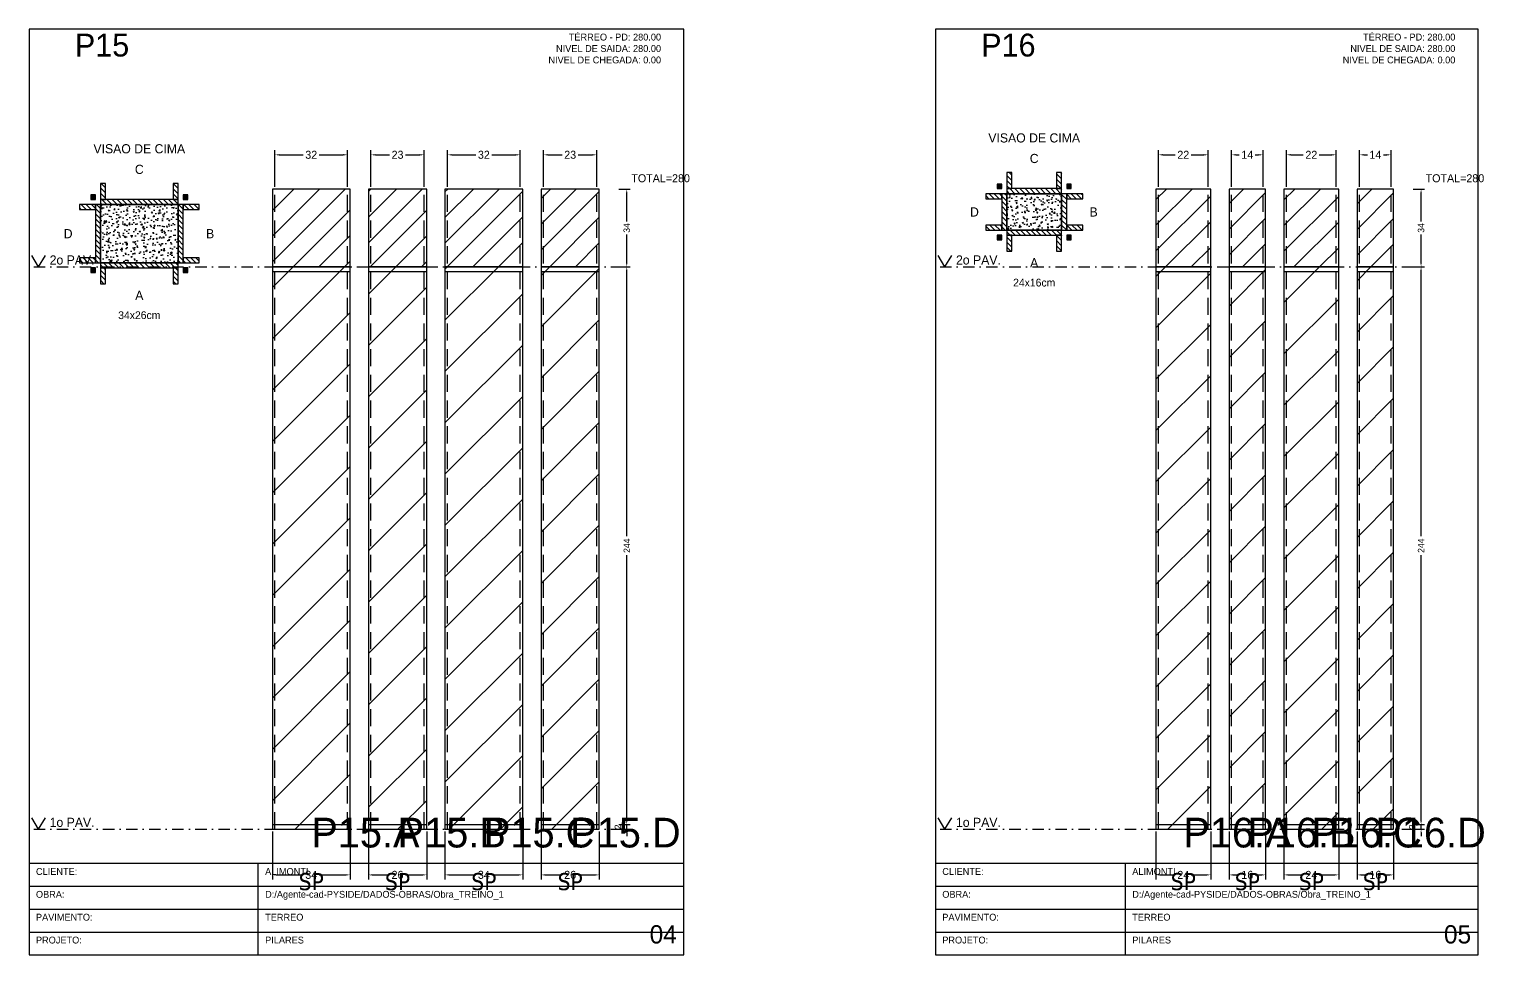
# Model space of a CAD drawing. Header units: metres. Extents: x 0 to 2095, y 0 to 2105.
# Drawn here: x 1263 to 1899, y 0 to 405 of the extents above; entities that cross this region are included whole.
import ezdxf
from ezdxf.enums import TextEntityAlignment as Align

# ---------------------------------------------------------------- set-up
doc = ezdxf.new("R2010")
doc.units = ezdxf.units.M
doc.linetypes.add('DIVIDE2', pattern=[0.25, 0.125, -0.0625, 0, -0.0625])
doc.linetypes.add('HIDDEN', pattern=[0.375, 0.25, -0.125])
for name, color, linetype in [('BORDA_CELULA', 9, 'Continuous'), ('CARIMBO', 255, 'Continuous'), ('CHAPA', 1, 'Continuous'), ('CONCRETO', 251, 'Continuous'), ('COTA', 241, 'Continuous'), ('Hachura', 251, 'Continuous'), ('LABEL_ID', 3, 'Continuous'), ('NOMENCLATURA', 7, 'Continuous'), ('Nível', 160, 'Continuous'), ('Painéis', 200, 'Continuous'), ('SARR_2.2x7', 40, 'Continuous'), ('Texto Seção', 7, 'Continuous'), ('TEXTO_GERAL', 7, 'Continuous')]:
    doc.layers.add(name, color=color, linetype=linetype)
doc.dimstyles.new('FACE_DIM', dxfattribs={"dimtxt": 3.5, "dimasz": 2, "dimexe": 2, "dimexo": 1, "dimgap": 1, "dimtad": 1, "dimdec": 0, "dimrnd": 1, "dimcen": 2.5, "dimclrd": 4, "dimclre": 4, "dimclrt": 4, "dimazin": 3, "dimtfac": 1, "dimtmove": 0, "dimatfit": 3})

# ---------------------------------------------------------------- blocks, each defined once
blk = doc.blocks.new('_CLOSEDFILLED')
at = {"color": 0, "linetype": 'BYBLOCK'}
blk.add_solid([(-1, 0.16), (0, 0), (-1, -0.16)], dxfattribs=at)
blk = doc.blocks.new('*D48')
at = {"color": 4}
for p, q in [((1369.6, 54), (1369.6, 33)), ((1403.6, 54), (1403.6, 33)), ((1371.6, 35), (1383.1, 35)), ((1390.1, 35), (1401.6, 35))]:
    blk.add_line(p, q, dxfattribs=at)
at = {"layer": 'Defpoints'}
for p in [(1369.6, 55), (1403.6, 55), (1369.6, 35)]:
    blk.add_point(p, dxfattribs=at)
at = {"color": 4, "xscale": 2, "yscale": 2, "rotation": 180}
blk.add_blockref('_CLOSEDFILLED', (1369.6, 35), dxfattribs=at)
at = {"color": 4, "xscale": 2, "yscale": 2}
blk.add_blockref('_CLOSEDFILLED', (1403.6, 35), dxfattribs=at)
at = {"color": 4, "insert": (1386.6, 35), "char_height": 3.5, "attachment_point": 5}
blk.add_mtext('34', dxfattribs=at)
blk = doc.blocks.new('*D49')
at = {"color": 4}
for p, q in [((1370.7, 336), (1370.7, 352)), ((1372.7, 350), (1383.1, 350)), ((1390.1, 350), (1400.5, 350)), ((1402.5, 336), (1402.5, 352))]:
    blk.add_line(p, q, dxfattribs=at)
at = {"layer": 'Defpoints'}
for p in [(1370.7, 350), (1370.7, 335), (1402.5, 335)]:
    blk.add_point(p, dxfattribs=at)
at = {"color": 4, "xscale": 2, "yscale": 2, "rotation": 180}
blk.add_blockref('_CLOSEDFILLED', (1370.7, 350), dxfattribs=at)
at = {"color": 4, "xscale": 2, "yscale": 2}
blk.add_blockref('_CLOSEDFILLED', (1402.5, 350), dxfattribs=at)
at = {"color": 4, "insert": (1386.6, 350), "char_height": 3.5, "attachment_point": 5}
blk.add_mtext('32', dxfattribs=at)
blk = doc.blocks.new('*D50')
at = {"color": 4}
for p, q in [((1411.6, 54), (1411.6, 33)), ((1437.1, 54), (1437.1, 33)), ((1413.6, 35), (1420.85, 35)), ((1427.85, 35), (1435.1, 35))]:
    blk.add_line(p, q, dxfattribs=at)
at = {"layer": 'Defpoints'}
for p in [(1411.6, 55), (1437.1, 55), (1411.6, 35)]:
    blk.add_point(p, dxfattribs=at)
at = {"color": 4, "xscale": 2, "yscale": 2, "rotation": 180}
blk.add_blockref('_CLOSEDFILLED', (1411.6, 35), dxfattribs=at)
at = {"color": 4, "xscale": 2, "yscale": 2}
blk.add_blockref('_CLOSEDFILLED', (1437.1, 35), dxfattribs=at)
at = {"color": 4, "insert": (1424.35, 35), "char_height": 3.5, "attachment_point": 5}
blk.add_mtext('26', dxfattribs=at)
blk = doc.blocks.new('*D51')
at = {"color": 4}
for p, q in [((1412.7, 336), (1412.7, 352)), ((1414.7, 350), (1420.85, 350)), ((1427.85, 350), (1434, 350)), ((1436, 336), (1436, 352))]:
    blk.add_line(p, q, dxfattribs=at)
at = {"layer": 'Defpoints'}
for p in [(1412.7, 350), (1412.7, 335), (1436, 335)]:
    blk.add_point(p, dxfattribs=at)
at = {"color": 4, "xscale": 2, "yscale": 2, "rotation": 180}
blk.add_blockref('_CLOSEDFILLED', (1412.7, 350), dxfattribs=at)
at = {"color": 4, "xscale": 2, "yscale": 2}
blk.add_blockref('_CLOSEDFILLED', (1436, 350), dxfattribs=at)
at = {"color": 4, "insert": (1424.35, 350), "char_height": 3.5, "attachment_point": 5}
blk.add_mtext('23', dxfattribs=at)
blk = doc.blocks.new('*D52')
at = {"color": 4}
for p, q in [((1445.1, 54), (1445.1, 33)), ((1479.1, 54), (1479.1, 33)), ((1447.1, 35), (1458.6, 35)), ((1465.6, 35), (1477.1, 35))]:
    blk.add_line(p, q, dxfattribs=at)
at = {"layer": 'Defpoints'}
for p in [(1445.1, 55), (1479.1, 55), (1445.1, 35)]:
    blk.add_point(p, dxfattribs=at)
at = {"color": 4, "xscale": 2, "yscale": 2, "rotation": 180}
blk.add_blockref('_CLOSEDFILLED', (1445.1, 35), dxfattribs=at)
at = {"color": 4, "xscale": 2, "yscale": 2}
blk.add_blockref('_CLOSEDFILLED', (1479.1, 35), dxfattribs=at)
at = {"color": 4, "insert": (1462.1, 35), "char_height": 3.5, "attachment_point": 5}
blk.add_mtext('34', dxfattribs=at)
blk = doc.blocks.new('*D53')
at = {"color": 4}
for p, q in [((1446.2, 336), (1446.2, 352)), ((1448.2, 350), (1458.6, 350)), ((1465.6, 350), (1476, 350)), ((1478, 336), (1478, 352))]:
    blk.add_line(p, q, dxfattribs=at)
at = {"layer": 'Defpoints'}
for p in [(1446.2, 350), (1446.2, 335), (1478, 335)]:
    blk.add_point(p, dxfattribs=at)
at = {"color": 4, "xscale": 2, "yscale": 2, "rotation": 180}
blk.add_blockref('_CLOSEDFILLED', (1446.2, 350), dxfattribs=at)
at = {"color": 4, "xscale": 2, "yscale": 2}
blk.add_blockref('_CLOSEDFILLED', (1478, 350), dxfattribs=at)
at = {"color": 4, "insert": (1462.1, 350), "char_height": 3.5, "attachment_point": 5}
blk.add_mtext('32', dxfattribs=at)
blk = doc.blocks.new('*D54')
at = {"color": 4}
for p, q in [((1487.1, 54), (1487.1, 33)), ((1512.6, 54), (1512.6, 33)), ((1489.1, 35), (1496.35, 35)), ((1503.35, 35), (1510.6, 35))]:
    blk.add_line(p, q, dxfattribs=at)
at = {"layer": 'Defpoints'}
for p in [(1487.1, 55), (1512.6, 55), (1487.1, 35)]:
    blk.add_point(p, dxfattribs=at)
at = {"color": 4, "xscale": 2, "yscale": 2, "rotation": 180}
blk.add_blockref('_CLOSEDFILLED', (1487.1, 35), dxfattribs=at)
at = {"color": 4, "xscale": 2, "yscale": 2}
blk.add_blockref('_CLOSEDFILLED', (1512.6, 35), dxfattribs=at)
at = {"color": 4, "insert": (1499.85, 35), "char_height": 3.5, "attachment_point": 5}
blk.add_mtext('26', dxfattribs=at)
blk = doc.blocks.new('*D55')
at = {"color": 4}
for p, q in [((1488.2, 336), (1488.2, 352)), ((1490.2, 350), (1496.35, 350)), ((1503.35, 350), (1509.5, 350)), ((1511.5, 336), (1511.5, 352))]:
    blk.add_line(p, q, dxfattribs=at)
at = {"layer": 'Defpoints'}
for p in [(1488.2, 350), (1488.2, 335), (1511.5, 335)]:
    blk.add_point(p, dxfattribs=at)
at = {"color": 4, "xscale": 2, "yscale": 2, "rotation": 180}
blk.add_blockref('_CLOSEDFILLED', (1488.2, 350), dxfattribs=at)
at = {"color": 4, "xscale": 2, "yscale": 2}
blk.add_blockref('_CLOSEDFILLED', (1511.5, 350), dxfattribs=at)
at = {"color": 4, "insert": (1499.85, 350), "char_height": 3.5, "attachment_point": 5}
blk.add_mtext('23', dxfattribs=at)
blk = doc.blocks.new('*D57')
at = {"color": 4}
for p, q in [((1521.1, 301), (1526.1, 301)), ((1524.6, 183.2), (1524.6, 299.5)), ((1524.6, 58.5), (1524.6, 174.8)), ((1521.1, 57), (1526.1, 57))]:
    blk.add_line(p, q, dxfattribs=at)
at = {"layer": 'Defpoints'}
for p in [(1520.6, 301), (1520.6, 57), (1524.6, 57)]:
    blk.add_point(p, dxfattribs=at)
at = {"color": 4, "xscale": 1.5, "yscale": 1.5}
for p, rotation in [((1524.6, 301), 90), ((1524.6, 57), 270)]:
    blk.add_blockref('_CLOSEDFILLED', p, dxfattribs=dict(at, rotation=rotation))
at = {"color": 4, "insert": (1524.6, 179), "char_height": 2.8, "attachment_point": 5, "rotation": 90}
blk.add_mtext('244', dxfattribs=at)
blk = doc.blocks.new('*D58')
at = {"color": 4}
for p, q in [((1521.1, 335), (1526.1, 335)), ((1524.6, 320.8), (1524.6, 333.5)), ((1524.6, 302.5), (1524.6, 315.2)), ((1521.1, 301), (1526.1, 301))]:
    blk.add_line(p, q, dxfattribs=at)
at = {"layer": 'Defpoints'}
for p in [(1520.6, 335), (1520.6, 301), (1524.6, 301)]:
    blk.add_point(p, dxfattribs=at)
at = {"color": 4, "xscale": 1.5, "yscale": 1.5}
for p, rotation in [((1524.6, 335), 90), ((1524.6, 301), 270)]:
    blk.add_blockref('_CLOSEDFILLED', p, dxfattribs=dict(at, rotation=rotation))
at = {"color": 4, "insert": (1524.6, 318), "char_height": 2.8, "attachment_point": 5, "rotation": 90}
blk.add_mtext('34', dxfattribs=at)
blk = doc.blocks.new('*D59')
at = {"color": 4}
for p, q in [((1756, 54), (1756, 33)), ((1780, 54), (1780, 33)), ((1758, 35), (1764.5, 35)), ((1771.5, 35), (1778, 35))]:
    blk.add_line(p, q, dxfattribs=at)
at = {"layer": 'Defpoints'}
for p in [(1756, 55), (1780, 55), (1756, 35)]:
    blk.add_point(p, dxfattribs=at)
at = {"color": 4, "xscale": 2, "yscale": 2, "rotation": 180}
blk.add_blockref('_CLOSEDFILLED', (1756, 35), dxfattribs=at)
at = {"color": 4, "xscale": 2, "yscale": 2}
blk.add_blockref('_CLOSEDFILLED', (1780, 35), dxfattribs=at)
at = {"color": 4, "insert": (1768, 35), "char_height": 3.5, "attachment_point": 5}
blk.add_mtext('24', dxfattribs=at)
blk = doc.blocks.new('*D60')
at = {"color": 4}
for p, q in [((1757.1, 336), (1757.1, 352)), ((1759.1, 350), (1764.5, 350)), ((1771.5, 350), (1776.9, 350)), ((1778.9, 336), (1778.9, 352))]:
    blk.add_line(p, q, dxfattribs=at)
at = {"layer": 'Defpoints'}
for p in [(1757.1, 350), (1757.1, 335), (1778.9, 335)]:
    blk.add_point(p, dxfattribs=at)
at = {"color": 4, "xscale": 2, "yscale": 2, "rotation": 180}
blk.add_blockref('_CLOSEDFILLED', (1757.1, 350), dxfattribs=at)
at = {"color": 4, "xscale": 2, "yscale": 2}
blk.add_blockref('_CLOSEDFILLED', (1778.9, 350), dxfattribs=at)
at = {"color": 4, "insert": (1768, 350), "char_height": 3.5, "attachment_point": 5}
blk.add_mtext('22', dxfattribs=at)
blk = doc.blocks.new('*D61')
at = {"color": 4}
for p, q in [((1788, 54), (1788, 33)), ((1804, 54), (1804, 33)), ((1790, 35), (1792.5, 35)), ((1799.5, 35), (1802, 35))]:
    blk.add_line(p, q, dxfattribs=at)
at = {"layer": 'Defpoints'}
for p in [(1788, 55), (1804, 55), (1788, 35)]:
    blk.add_point(p, dxfattribs=at)
at = {"color": 4, "xscale": 2, "yscale": 2, "rotation": 180}
blk.add_blockref('_CLOSEDFILLED', (1788, 35), dxfattribs=at)
at = {"color": 4, "xscale": 2, "yscale": 2}
blk.add_blockref('_CLOSEDFILLED', (1804, 35), dxfattribs=at)
at = {"color": 4, "insert": (1796, 35), "char_height": 3.5, "attachment_point": 5}
blk.add_mtext('16', dxfattribs=at)
blk = doc.blocks.new('*D62')
at = {"color": 4}
for p, q in [((1789.1, 336), (1789.1, 352)), ((1791.1, 350), (1792.5, 350)), ((1799.5, 350), (1800.9, 350)), ((1802.9, 336), (1802.9, 352))]:
    blk.add_line(p, q, dxfattribs=at)
at = {"layer": 'Defpoints'}
for p in [(1789.1, 350), (1789.1, 335), (1802.9, 335)]:
    blk.add_point(p, dxfattribs=at)
at = {"color": 4, "xscale": 2, "yscale": 2, "rotation": 180}
blk.add_blockref('_CLOSEDFILLED', (1789.1, 350), dxfattribs=at)
at = {"color": 4, "xscale": 2, "yscale": 2}
blk.add_blockref('_CLOSEDFILLED', (1802.9, 350), dxfattribs=at)
at = {"color": 4, "insert": (1796, 350), "char_height": 3.5, "attachment_point": 5}
blk.add_mtext('14', dxfattribs=at)
blk = doc.blocks.new('*D63')
at = {"color": 4}
for p, q in [((1812, 54), (1812, 33)), ((1836, 54), (1836, 33)), ((1814, 35), (1820.5, 35)), ((1827.5, 35), (1834, 35))]:
    blk.add_line(p, q, dxfattribs=at)
at = {"layer": 'Defpoints'}
for p in [(1812, 55), (1836, 55), (1812, 35)]:
    blk.add_point(p, dxfattribs=at)
at = {"color": 4, "xscale": 2, "yscale": 2, "rotation": 180}
blk.add_blockref('_CLOSEDFILLED', (1812, 35), dxfattribs=at)
at = {"color": 4, "xscale": 2, "yscale": 2}
blk.add_blockref('_CLOSEDFILLED', (1836, 35), dxfattribs=at)
at = {"color": 4, "insert": (1824, 35), "char_height": 3.5, "attachment_point": 5}
blk.add_mtext('24', dxfattribs=at)
blk = doc.blocks.new('*D64')
at = {"color": 4}
for p, q in [((1813.1, 336), (1813.1, 352)), ((1815.1, 350), (1820.5, 350)), ((1827.5, 350), (1832.9, 350)), ((1834.9, 336), (1834.9, 352))]:
    blk.add_line(p, q, dxfattribs=at)
at = {"layer": 'Defpoints'}
for p in [(1813.1, 350), (1813.1, 335), (1834.9, 335)]:
    blk.add_point(p, dxfattribs=at)
at = {"color": 4, "xscale": 2, "yscale": 2, "rotation": 180}
blk.add_blockref('_CLOSEDFILLED', (1813.1, 350), dxfattribs=at)
at = {"color": 4, "xscale": 2, "yscale": 2}
blk.add_blockref('_CLOSEDFILLED', (1834.9, 350), dxfattribs=at)
at = {"color": 4, "insert": (1824, 350), "char_height": 3.5, "attachment_point": 5}
blk.add_mtext('22', dxfattribs=at)
blk = doc.blocks.new('*D65')
at = {"color": 4}
for p, q in [((1844, 54), (1844, 33)), ((1860, 54), (1860, 33)), ((1846, 35), (1848.5, 35)), ((1855.5, 35), (1858, 35))]:
    blk.add_line(p, q, dxfattribs=at)
at = {"layer": 'Defpoints'}
for p in [(1844, 55), (1860, 55), (1844, 35)]:
    blk.add_point(p, dxfattribs=at)
at = {"color": 4, "xscale": 2, "yscale": 2, "rotation": 180}
blk.add_blockref('_CLOSEDFILLED', (1844, 35), dxfattribs=at)
at = {"color": 4, "xscale": 2, "yscale": 2}
blk.add_blockref('_CLOSEDFILLED', (1860, 35), dxfattribs=at)
at = {"color": 4, "insert": (1852, 35), "char_height": 3.5, "attachment_point": 5}
blk.add_mtext('16', dxfattribs=at)
blk = doc.blocks.new('*D66')
at = {"color": 4}
for p, q in [((1845.1, 336), (1845.1, 352)), ((1847.1, 350), (1848.5, 350)), ((1855.5, 350), (1856.9, 350)), ((1858.9, 336), (1858.9, 352))]:
    blk.add_line(p, q, dxfattribs=at)
at = {"layer": 'Defpoints'}
for p in [(1845.1, 350), (1845.1, 335), (1858.9, 335)]:
    blk.add_point(p, dxfattribs=at)
at = {"color": 4, "xscale": 2, "yscale": 2, "rotation": 180}
blk.add_blockref('_CLOSEDFILLED', (1845.1, 350), dxfattribs=at)
at = {"color": 4, "xscale": 2, "yscale": 2}
blk.add_blockref('_CLOSEDFILLED', (1858.9, 350), dxfattribs=at)
at = {"color": 4, "insert": (1852, 350), "char_height": 3.5, "attachment_point": 5}
blk.add_mtext('14', dxfattribs=at)
blk = doc.blocks.new('*D68')
at = {"color": 4}
for p, q in [((1868.5, 301), (1873.5, 301)), ((1872, 183.2), (1872, 299.5)), ((1872, 58.5), (1872, 174.8)), ((1868.5, 57), (1873.5, 57))]:
    blk.add_line(p, q, dxfattribs=at)
at = {"layer": 'Defpoints'}
for p in [(1868, 301), (1868, 57), (1872, 57)]:
    blk.add_point(p, dxfattribs=at)
at = {"color": 4, "xscale": 1.5, "yscale": 1.5}
for p, rotation in [((1872, 301), 90), ((1872, 57), 270)]:
    blk.add_blockref('_CLOSEDFILLED', p, dxfattribs=dict(at, rotation=rotation))
at = {"color": 4, "insert": (1872, 179), "char_height": 2.8, "attachment_point": 5, "rotation": 90}
blk.add_mtext('244', dxfattribs=at)
blk = doc.blocks.new('*D69')
at = {"color": 4}
for p, q in [((1868.5, 335), (1873.5, 335)), ((1872, 320.8), (1872, 333.5)), ((1872, 302.5), (1872, 315.2)), ((1868.5, 301), (1873.5, 301))]:
    blk.add_line(p, q, dxfattribs=at)
at = {"layer": 'Defpoints'}
for p in [(1868, 335), (1868, 301), (1872, 301)]:
    blk.add_point(p, dxfattribs=at)
at = {"color": 4, "xscale": 1.5, "yscale": 1.5}
for p, rotation in [((1872, 335), 90), ((1872, 301), 270)]:
    blk.add_blockref('_CLOSEDFILLED', p, dxfattribs=dict(at, rotation=rotation))
at = {"color": 4, "insert": (1872, 318), "char_height": 2.8, "attachment_point": 5, "rotation": 90}
blk.add_mtext('34', dxfattribs=at)

msp = doc.modelspace()

# ---------------------------------------------------------------- hatches: boundary and pattern name
at = {"layer": 'CHAPA'}
for points in [[(1290.2, 330.45), (1292.2, 330.45), (1292.2, 332.45), (1290.2, 332.45)], [(1330.6, 330.45), (1332.6, 330.45), (1332.6, 332.45), (1330.6, 332.45)], [(1686.6, 335.2), (1688.6, 335.2), (1688.6, 337.2), (1686.6, 337.2)], [(1717, 335.2), (1719, 335.2), (1719, 337.2), (1717, 337.2)], [(1686.6, 312.8), (1688.6, 312.8), (1688.6, 314.8), (1686.6, 314.8)], [(1717, 312.8), (1719, 312.8), (1719, 314.8), (1717, 314.8)], [(1290.2, 298.55), (1292.2, 298.55), (1292.2, 300.55), (1290.2, 300.55)], [(1330.6, 298.55), (1332.6, 298.55), (1332.6, 300.55), (1330.6, 300.55)]]:
    msp.add_hatch(color=1, dxfattribs=at).paths.add_polyline_path(points)
at = {"layer": 'COTA'}
h = msp.add_hatch(dxfattribs=at)
h.set_pattern_fill('AR-CONC', color=256, scale=0.03)
h.paths.add_polyline_path([(1690.8, 317), (1714.8, 317), (1714.8, 333), (1690.8, 333)])
h = msp.add_hatch(dxfattribs=at)
h.set_pattern_fill('AR-CONC', color=256, scale=0.03)
h.paths.add_polyline_path([(1294.4, 302.75), (1328.4, 302.75), (1328.4, 328.25), (1294.4, 328.25)])
at = {"layer": 'Hachura'}
h = msp.add_hatch(dxfattribs=at)
h.set_pattern_fill('ANSI31', color=256, scale=2.5)
h.paths.add_polyline_path([(1369.6, 301), (1403.6, 301), (1403.6, 335), (1369.6, 335)])
h = msp.add_hatch(dxfattribs=at)
h.set_pattern_fill('ANSI31', color=256, scale=2.5)
h.paths.add_polyline_path([(1411.6, 301), (1437.1, 301), (1437.1, 335), (1411.6, 335)])
h = msp.add_hatch(dxfattribs=at)
h.set_pattern_fill('ANSI31', color=256, scale=2.5)
h.paths.add_polyline_path([(1445.1, 301), (1479.1, 301), (1479.1, 335), (1445.1, 335)])
h = msp.add_hatch(dxfattribs=at)
h.set_pattern_fill('ANSI31', color=256, scale=2.5)
h.paths.add_polyline_path([(1487.1, 301), (1512.6, 301), (1512.6, 335), (1487.1, 335)])
h = msp.add_hatch(dxfattribs=at)
h.set_pattern_fill('ANSI31', color=256, scale=0.5, angle=270)
h.paths.add_polyline_path([(1688.6, 317), (1690.8, 317), (1690.8, 333), (1688.6, 333)])
h = msp.add_hatch(dxfattribs=at)
h.set_pattern_fill('ANSI31', color=256, scale=0.5, angle=270)
h.paths.add_polyline_path([(1690.8, 333), (1714.8, 333), (1714.8, 335.2), (1690.8, 335.2)])
h = msp.add_hatch(dxfattribs=at)
h.set_pattern_fill('ANSI31', color=256, scale=0.5, angle=270)
h.paths.add_polyline_path([(1714.8, 317), (1717, 317), (1717, 333), (1714.8, 333)])
h = msp.add_hatch(dxfattribs=at)
h.set_pattern_fill('ANSI31', color=256, scale=2.5)
h.paths.add_polyline_path([(1756, 301), (1780, 301), (1780, 335), (1756, 335)])
h = msp.add_hatch(dxfattribs=at)
h.set_pattern_fill('ANSI31', color=256, scale=2.5)
h.paths.add_polyline_path([(1788, 301), (1804, 301), (1804, 335), (1788, 335)])
h = msp.add_hatch(dxfattribs=at)
h.set_pattern_fill('ANSI31', color=256, scale=2.5)
h.paths.add_polyline_path([(1812, 301), (1836, 301), (1836, 335), (1812, 335)])
h = msp.add_hatch(dxfattribs=at)
h.set_pattern_fill('ANSI31', color=256, scale=2.5)
h.paths.add_polyline_path([(1844, 301), (1860, 301), (1860, 335), (1844, 335)])
h = msp.add_hatch(dxfattribs=at)
h.set_pattern_fill('ANSI31', color=256, scale=0.5, angle=270)
h.paths.add_polyline_path([(1292.2, 302.75), (1294.4, 302.75), (1294.4, 328.25), (1292.2, 328.25)])
h = msp.add_hatch(dxfattribs=at)
h.set_pattern_fill('ANSI31', color=256, scale=0.5, angle=270)
h.paths.add_polyline_path([(1294.4, 328.25), (1328.4, 328.25), (1328.4, 330.45), (1294.4, 330.45)])
h = msp.add_hatch(dxfattribs=at)
h.set_pattern_fill('ANSI31', color=256, scale=0.5, angle=270)
h.paths.add_polyline_path([(1328.4, 302.75), (1330.6, 302.75), (1330.6, 328.25), (1328.4, 328.25)])
h = msp.add_hatch(dxfattribs=at)
h.set_pattern_fill('ANSI31', color=256, scale=0.5, angle=270)
h.paths.add_polyline_path([(1690.8, 314.8), (1714.8, 314.8), (1714.8, 317), (1690.8, 317)])
h = msp.add_hatch(dxfattribs=at)
h.set_pattern_fill('ANSI31', color=256, scale=0.5, angle=270)
h.paths.add_polyline_path([(1294.4, 300.55), (1328.4, 300.55), (1328.4, 302.75), (1294.4, 302.75)])
h = msp.add_hatch(dxfattribs=at)
h.set_pattern_fill('ANSI31', color=256, scale=5)
h.paths.add_polyline_path([(1369.6, 55), (1403.6, 55), (1403.6, 301), (1369.6, 301)])
h = msp.add_hatch(dxfattribs=at)
h.set_pattern_fill('ANSI31', color=256, scale=5)
h.paths.add_polyline_path([(1411.6, 55), (1437.1, 55), (1437.1, 301), (1411.6, 301)])
h = msp.add_hatch(dxfattribs=at)
h.set_pattern_fill('ANSI31', color=256, scale=5)
h.paths.add_polyline_path([(1445.1, 55), (1479.1, 55), (1479.1, 301), (1445.1, 301)])
h = msp.add_hatch(dxfattribs=at)
h.set_pattern_fill('ANSI31', color=256, scale=5)
h.paths.add_polyline_path([(1487.1, 55), (1512.6, 55), (1512.6, 301), (1487.1, 301)])
h = msp.add_hatch(dxfattribs=at)
h.set_pattern_fill('ANSI31', color=256, scale=5)
h.paths.add_polyline_path([(1756, 55), (1780, 55), (1780, 301), (1756, 301)])
h = msp.add_hatch(dxfattribs=at)
h.set_pattern_fill('ANSI31', color=256, scale=5)
h.paths.add_polyline_path([(1788, 55), (1804, 55), (1804, 301), (1788, 301)])
h = msp.add_hatch(dxfattribs=at)
h.set_pattern_fill('ANSI31', color=256, scale=5)
h.paths.add_polyline_path([(1812, 55), (1836, 55), (1836, 301), (1812, 301)])
h = msp.add_hatch(dxfattribs=at)
h.set_pattern_fill('ANSI31', color=256, scale=5)
h.paths.add_polyline_path([(1844, 55), (1860, 55), (1860, 301), (1844, 301)])
at = {"layer": 'SARR_2.2x7'}
h = msp.add_hatch(dxfattribs=at)
h.set_pattern_fill('ANSI31', color=256, scale=0.5, angle=270)
h.paths.add_polyline_path([(1294.4, 330.45), (1296.6, 330.45), (1296.6, 337.45), (1294.4, 337.45)])
h = msp.add_hatch(dxfattribs=at)
h.set_pattern_fill('ANSI31', color=256, scale=0.5, angle=270)
h.paths.add_polyline_path([(1326.2, 330.45), (1328.4, 330.45), (1328.4, 337.45), (1326.2, 337.45)])
h = msp.add_hatch(dxfattribs=at)
h.set_pattern_fill('ANSI31', color=256, scale=0.5, angle=270)
h.paths.add_polyline_path([(1690.8, 335.2), (1693, 335.2), (1693, 342.2), (1690.8, 342.2)])
h = msp.add_hatch(dxfattribs=at)
h.set_pattern_fill('ANSI31', color=256, scale=0.5, angle=270)
h.paths.add_polyline_path([(1712.6, 335.2), (1714.8, 335.2), (1714.8, 342.2), (1712.6, 342.2)])
h = msp.add_hatch(dxfattribs=at)
h.set_pattern_fill('ANSI31', color=256, scale=0.5, angle=270)
h.paths.add_polyline_path([(1681.6, 330.8), (1688.6, 330.8), (1688.6, 333), (1681.6, 333)])
h = msp.add_hatch(dxfattribs=at)
h.set_pattern_fill('ANSI31', color=256, scale=0.5, angle=270)
h.paths.add_polyline_path([(1717, 330.8), (1724, 330.8), (1724, 333), (1717, 333)])
h = msp.add_hatch(dxfattribs=at)
h.set_pattern_fill('ANSI31', color=256, scale=0.5, angle=270)
h.paths.add_polyline_path([(1285.2, 326.05), (1292.2, 326.05), (1292.2, 328.25), (1285.2, 328.25)])
h = msp.add_hatch(dxfattribs=at)
h.set_pattern_fill('ANSI31', color=256, scale=0.5, angle=270)
h.paths.add_polyline_path([(1330.6, 326.05), (1337.6, 326.05), (1337.6, 328.25), (1330.6, 328.25)])
h = msp.add_hatch(dxfattribs=at)
h.set_pattern_fill('ANSI31', color=256, scale=0.5, angle=270)
h.paths.add_polyline_path([(1681.6, 317), (1688.6, 317), (1688.6, 319.2), (1681.6, 319.2)])
h = msp.add_hatch(dxfattribs=at)
h.set_pattern_fill('ANSI31', color=256, scale=0.5, angle=270)
h.paths.add_polyline_path([(1717, 317), (1724, 317), (1724, 319.2), (1717, 319.2)])
h = msp.add_hatch(dxfattribs=at)
h.set_pattern_fill('ANSI31', color=256, scale=0.5, angle=270)
h.paths.add_polyline_path([(1690.8, 307.8), (1693, 307.8), (1693, 314.8), (1690.8, 314.8)])
h = msp.add_hatch(dxfattribs=at)
h.set_pattern_fill('ANSI31', color=256, scale=0.5, angle=270)
h.paths.add_polyline_path([(1712.6, 307.8), (1714.8, 307.8), (1714.8, 314.8), (1712.6, 314.8)])
h = msp.add_hatch(dxfattribs=at)
h.set_pattern_fill('ANSI31', color=256, scale=0.5, angle=270)
h.paths.add_polyline_path([(1285.2, 302.75), (1292.2, 302.75), (1292.2, 304.95), (1285.2, 304.95)])
h = msp.add_hatch(dxfattribs=at)
h.set_pattern_fill('ANSI31', color=256, scale=0.5, angle=270)
h.paths.add_polyline_path([(1294.4, 293.55), (1296.6, 293.55), (1296.6, 300.55), (1294.4, 300.55)])
h = msp.add_hatch(dxfattribs=at)
h.set_pattern_fill('ANSI31', color=256, scale=0.5, angle=270)
h.paths.add_polyline_path([(1326.2, 293.55), (1328.4, 293.55), (1328.4, 300.55), (1326.2, 300.55)])
h = msp.add_hatch(dxfattribs=at)
h.set_pattern_fill('ANSI31', color=256, scale=0.5, angle=270)
h.paths.add_polyline_path([(1330.6, 302.75), (1337.6, 302.75), (1337.6, 304.95), (1330.6, 304.95)])

# ---------------------------------------------------------------- linework, layer by layer
at = {"layer": 'BORDA_CELULA', "color": 9}
for points in [[(1263.2, 0), (1549.6, 0), (1549.6, 405), (1263.2, 405)], [(1659.6, 0), (1897, 0), (1897, 405), (1659.6, 405)]]:
    msp.add_lwpolyline(points, close=True, dxfattribs=at)
at = {"layer": 'CARIMBO', "color": 40}
for p, q in [((1363.44, 0), (1363.44, 40)), ((1742.69, 0), (1742.69, 40)), ((1263.2, 30), (1549.6, 30)), ((1659.6, 30), (1897, 30)), ((1263.2, 20), (1549.6, 20)), ((1659.6, 20), (1897, 20)), ((1263.2, 10), (1549.6, 10)), ((1659.6, 10), (1897, 10))]:
    msp.add_line(p, q, dxfattribs=at)
for points in [[(1263.2, 0), (1549.6, 0), (1549.6, 40), (1263.2, 40)], [(1659.6, 0), (1897, 0), (1897, 40), (1659.6, 40)]]:
    msp.add_lwpolyline(points, close=True, dxfattribs=at)
at = {"layer": 'CHAPA', "color": 1}
for points in [[(1290.2, 330.45), (1292.2, 330.45), (1292.2, 332.45), (1290.2, 332.45)], [(1330.6, 330.45), (1332.6, 330.45), (1332.6, 332.45), (1330.6, 332.45)], [(1686.6, 335.2), (1688.6, 335.2), (1688.6, 337.2), (1686.6, 337.2)], [(1717, 335.2), (1719, 335.2), (1719, 337.2), (1717, 337.2)], [(1686.6, 312.8), (1688.6, 312.8), (1688.6, 314.8), (1686.6, 314.8)], [(1717, 312.8), (1719, 312.8), (1719, 314.8), (1717, 314.8)], [(1290.2, 298.55), (1292.2, 298.55), (1292.2, 300.55), (1290.2, 300.55)], [(1330.6, 298.55), (1332.6, 298.55), (1332.6, 300.55), (1330.6, 300.55)]]:
    msp.add_lwpolyline(points, close=True, dxfattribs=at)
at = {"layer": 'CONCRETO', "color": 2}
for points in [[(1690.8, 317), (1714.8, 317), (1714.8, 333), (1690.8, 333)], [(1294.4, 302.75), (1328.4, 302.75), (1328.4, 328.25), (1294.4, 328.25)]]:
    msp.add_lwpolyline(points, close=True, dxfattribs=at)
at = {"layer": 'Nível'}
for p, q in [((1264.2, 306), (1267.2, 301)), ((1270.2, 306), (1267.2, 301)), ((1660.6, 306), (1663.6, 301)), ((1666.6, 306), (1663.6, 301)), ((1264.2, 60), (1267.2, 55)), ((1270.2, 60), (1267.2, 55)), ((1660.6, 60), (1663.6, 55)), ((1666.6, 60), (1663.6, 55))]:
    msp.add_line(p, q, dxfattribs=at)
at = {"layer": 'Nível', "linetype": 'DIVIDE2', "ltscale": 40}
for p, q in [((1265.2, 301), (1525.6, 301)), ((1661.6, 301), (1873, 301)), ((1265.2, 55), (1525.6, 55)), ((1661.6, 55), (1873, 55))]:
    msp.add_line(p, q, dxfattribs=at)
at = {"layer": 'Painéis'}
for p, q in [((1369.6, 299), (1403.6, 299)), ((1411.6, 299), (1437.1, 299)), ((1445.1, 299), (1479.1, 299)), ((1487.1, 299), (1512.6, 299)), ((1756, 299), (1780, 299)), ((1788, 299), (1804, 299)), ((1812, 299), (1836, 299)), ((1844, 299), (1860, 299)), ((1369.6, 57), (1403.6, 57)), ((1411.6, 57), (1437.1, 57)), ((1445.1, 57), (1479.1, 57)), ((1487.1, 57), (1512.6, 57)), ((1756, 57), (1780, 57)), ((1788, 57), (1804, 57)), ((1812, 57), (1836, 57)), ((1844, 57), (1860, 57))]:
    msp.add_line(p, q, dxfattribs=at)
for points in [[(1369.6, 301), (1403.6, 301), (1403.6, 335), (1369.6, 335)], [(1411.6, 301), (1437.1, 301), (1437.1, 335), (1411.6, 335)], [(1445.1, 301), (1479.1, 301), (1479.1, 335), (1445.1, 335)], [(1487.1, 301), (1512.6, 301), (1512.6, 335), (1487.1, 335)], [(1688.6, 317), (1690.8, 317), (1690.8, 333), (1688.6, 333)], [(1690.8, 333), (1714.8, 333), (1714.8, 335.2), (1690.8, 335.2)], [(1714.8, 317), (1717, 317), (1717, 333), (1714.8, 333)], [(1756, 301), (1780, 301), (1780, 335), (1756, 335)], [(1788, 301), (1804, 301), (1804, 335), (1788, 335)], [(1812, 301), (1836, 301), (1836, 335), (1812, 335)], [(1844, 301), (1860, 301), (1860, 335), (1844, 335)], [(1292.2, 302.75), (1294.4, 302.75), (1294.4, 328.25), (1292.2, 328.25)], [(1294.4, 328.25), (1328.4, 328.25), (1328.4, 330.45), (1294.4, 330.45)], [(1328.4, 302.75), (1330.6, 302.75), (1330.6, 328.25), (1328.4, 328.25)], [(1690.8, 314.8), (1714.8, 314.8), (1714.8, 317), (1690.8, 317)], [(1294.4, 300.55), (1328.4, 300.55), (1328.4, 302.75), (1294.4, 302.75)], [(1369.6, 55), (1403.6, 55), (1403.6, 301), (1369.6, 301)], [(1411.6, 55), (1437.1, 55), (1437.1, 301), (1411.6, 301)], [(1445.1, 55), (1479.1, 55), (1479.1, 301), (1445.1, 301)], [(1487.1, 55), (1512.6, 55), (1512.6, 301), (1487.1, 301)], [(1756, 55), (1780, 55), (1780, 301), (1756, 301)], [(1788, 55), (1804, 55), (1804, 301), (1788, 301)], [(1812, 55), (1836, 55), (1836, 301), (1812, 301)], [(1844, 55), (1860, 55), (1860, 301), (1844, 301)]]:
    msp.add_lwpolyline(points, close=True, dxfattribs=at)
at = {"layer": 'SARR_2.2x7', "linetype": 'HIDDEN', "ltscale": 30}
for p, q in [((1370.7, 55), (1370.7, 335)), ((1402.5, 55), (1402.5, 335)), ((1412.7, 55), (1412.7, 335)), ((1436, 55), (1436, 335)), ((1446.2, 55), (1446.2, 335)), ((1478, 55), (1478, 335)), ((1488.2, 55), (1488.2, 335)), ((1511.5, 55), (1511.5, 335)), ((1757.1, 55), (1757.1, 335)), ((1778.9, 55), (1778.9, 335)), ((1789.1, 55), (1789.1, 335)), ((1802.9, 55), (1802.9, 335)), ((1813.1, 55), (1813.1, 335)), ((1834.9, 55), (1834.9, 335)), ((1845.1, 55), (1845.1, 335)), ((1858.9, 55), (1858.9, 335))]:
    msp.add_line(p, q, dxfattribs=at)
at = {"layer": 'SARR_2.2x7'}
for points in [[(1294.4, 330.45), (1296.6, 330.45), (1296.6, 337.45), (1294.4, 337.45)], [(1326.2, 330.45), (1328.4, 330.45), (1328.4, 337.45), (1326.2, 337.45)], [(1690.8, 335.2), (1693, 335.2), (1693, 342.2), (1690.8, 342.2)], [(1712.6, 335.2), (1714.8, 335.2), (1714.8, 342.2), (1712.6, 342.2)], [(1681.6, 330.8), (1688.6, 330.8), (1688.6, 333), (1681.6, 333)], [(1717, 330.8), (1724, 330.8), (1724, 333), (1717, 333)], [(1285.2, 326.05), (1292.2, 326.05), (1292.2, 328.25), (1285.2, 328.25)], [(1330.6, 326.05), (1337.6, 326.05), (1337.6, 328.25), (1330.6, 328.25)], [(1681.6, 317), (1688.6, 317), (1688.6, 319.2), (1681.6, 319.2)], [(1717, 317), (1724, 317), (1724, 319.2), (1717, 319.2)], [(1690.8, 307.8), (1693, 307.8), (1693, 314.8), (1690.8, 314.8)], [(1712.6, 307.8), (1714.8, 307.8), (1714.8, 314.8), (1712.6, 314.8)], [(1285.2, 302.75), (1292.2, 302.75), (1292.2, 304.95), (1285.2, 304.95)], [(1294.4, 293.55), (1296.6, 293.55), (1296.6, 300.55), (1294.4, 300.55)], [(1326.2, 293.55), (1328.4, 293.55), (1328.4, 300.55), (1326.2, 300.55)], [(1330.6, 302.75), (1337.6, 302.75), (1337.6, 304.95), (1330.6, 304.95)]]:
    msp.add_lwpolyline(points, close=True, dxfattribs=at)

# ---------------------------------------------------------------- texts
at = {"layer": 'CARIMBO', "color": 9}
for s, p in [('CLIENTE:', (1266.2, 35)), ('CLIENTE:', (1662.6, 35)), ('OBRA:', (1266.2, 25)), ('OBRA:', (1662.6, 25)), ('PAVIMENTO:', (1266.2, 15)), ('PAVIMENTO:', (1662.6, 15)), ('PROJETO:', (1266.2, 5)), ('PROJETO:', (1662.6, 5))]:
    msp.add_text(s, height=3, dxfattribs=at).set_placement(p)
at = {"layer": 'COTA', "color": 241}
for p in [(1526.6, 338), (1874, 338)]:
    msp.add_text('TOTAL=280', height=3.5, dxfattribs=at).set_placement(p)
at = {"layer": 'Cota Secao (2x)', "color": 4}
for s, p in [('24x16cm', (1702.8, 295.8)), ('34x26cm', (1311.4, 281.55))]:
    msp.add_text(s, height=3.4, dxfattribs=at).set_placement(p, align=Align.TOP_CENTER)
at = {"layer": 'LABEL_ID', "color": 3}
for s, p in [('04', (1534.6, 5)), ('05', (1882, 5))]:
    msp.add_text(s, height=8, dxfattribs=at).set_placement(p)
at = {"layer": 'NOMENCLATURA', "color": 1}
for s, p in [('P15', (1283.2, 393)), ('P16', (1679.6, 393))]:
    msp.add_text(s, height=10, dxfattribs=at).set_placement(p)
at = {"layer": 'Nível'}
for s, p in [('2o PAV.', (1272.2, 302)), ('2o PAV.', (1668.6, 302)), ('1o PAV.', (1272.2, 56)), ('1o PAV.', (1668.6, 56))]:
    msp.add_text(s, height=4, dxfattribs=at).set_placement(p)
at = {"layer": 'Texto Seção'}
for s, p in [('VISAO DE CIMA', (1702.8, 354.2)), ('VISAO DE CIMA', (1311.4, 349.45)), ('C', (1702.8, 345.2)), ('C', (1311.4, 340.45))]:
    msp.add_text(s, height=4, dxfattribs=at).set_placement(p, align=Align.BOTTOM_CENTER)
for p in [(1678.6, 325), (1282.2, 315.5)]:
    msp.add_text('D', height=4, dxfattribs=at).set_placement(p, align=Align.MIDDLE_RIGHT)
for p in [(1727, 325), (1340.6, 315.5)]:
    msp.add_text('B', height=4, dxfattribs=at).set_placement(p, align=Align.MIDDLE_LEFT)
for p in [(1702.8, 304.8), (1311.4, 290.55)]:
    msp.add_text('A', height=4, dxfattribs=at).set_placement(p, align=Align.TOP_CENTER)
for s, p in [('P15.A', (1386.6, 47)), ('P15.B', (1424.35, 47)), ('P15.C', (1462.1, 47)), ('P15.D', (1499.85, 47)), ('P16.A', (1768, 47)), ('P16.B', (1796, 47)), ('P16.C', (1824, 47)), ('P16.D', (1852, 47))]:
    msp.add_text(s, height=13, dxfattribs=at).set_placement(p)
at = {"layer": 'TEXTO_GERAL', "color": 2}
for s, p in [('TÉRREO - PD: 280.00', (1539.6, 400)), ('TÉRREO - PD: 280.00', (1887, 400)), ('NIVEL DE SAIDA: 280.00', (1539.6, 395)), ('NIVEL DE SAIDA: 280.00', (1887, 395)), ('NIVEL DE CHEGADA: 0.00', (1539.6, 390)), ('NIVEL DE CHEGADA: 0.00', (1887, 390))]:
    msp.add_text(s, height=3, dxfattribs=at).set_placement(p, align=Align.RIGHT)
for s, p in [('ALIMONTI', (1366.44, 35)), ('ALIMONTI', (1745.69, 35)), ('D:/Agente-cad-PYSIDE/DADOS-OBRAS/Obra_TREINO_1', (1366.44, 25)), ('D:/Agente-cad-PYSIDE/DADOS-OBRAS/Obra_TREINO_1', (1745.69, 25)), ('TERREO', (1366.44, 15)), ('TERREO', (1745.69, 15)), ('PILARES', (1366.44, 5)), ('PILARES', (1745.69, 5))]:
    msp.add_text(s, height=3, dxfattribs=at).set_placement(p)
at = {"layer": 'TEXTO_GERAL', "color": 4, "char_height": 7.5, "attachment_point": 5}
for insert in [(1386.6, 32), (1424.35, 32), (1462.1, 32), (1499.85, 32), (1768, 32), (1796, 32), (1824, 32), (1852, 32)]:
    msp.add_mtext('{\\fTahoma|b0|i0|c0|p34;\\C4;SP}', dxfattribs=dict(at, insert=insert))

# ---------------------------------------------------------------- dimensions: what is measured, and where the dimension line sits
for base, p1, p2, picture, middle in [((1370.7, 350), (1370.7, 335), (1402.5, 335), '*D49', (1386.6, 350)), ((1412.7, 350), (1412.7, 335), (1436, 335), '*D51', (1424.35, 350)), ((1446.2, 350), (1446.2, 335), (1478, 335), '*D53', (1462.1, 350)), ((1488.2, 350), (1488.2, 335), (1511.5, 335), '*D55', (1499.85, 350)), ((1757.1, 350), (1757.1, 335), (1778.9, 335), '*D60', (1768, 350)), ((1789.1, 350), (1789.1, 335), (1802.9, 335), '*D62', (1796, 350)), ((1813.1, 350), (1813.1, 335), (1834.9, 335), '*D64', (1824, 350)), ((1845.1, 350), (1845.1, 335), (1858.9, 335), '*D66', (1852, 350)), ((1369.6, 35), (1369.6, 55), (1403.6, 55), '*D48', (1386.6, 35)), ((1411.6, 35), (1411.6, 55), (1437.1, 55), '*D50', (1424.35, 35)), ((1445.1, 35), (1445.1, 55), (1479.1, 55), '*D52', (1462.1, 35)), ((1487.1, 35), (1487.1, 55), (1512.6, 55), '*D54', (1499.85, 35)), ((1756, 35), (1756, 55), (1780, 55), '*D59', (1768, 35)), ((1788, 35), (1788, 55), (1804, 55), '*D61', (1796, 35)), ((1812, 35), (1812, 55), (1836, 55), '*D63', (1824, 35)), ((1844, 35), (1844, 55), (1860, 55), '*D65', (1852, 35))]:
    dim = msp.add_linear_dim(base=base, p1=p1, p2=p2, dimstyle='FACE_DIM')
    dim.commit()
    dim.dimension.update_dxf_attribs({"geometry": picture, "text_midpoint": middle})
for base, p1, p2, picture, middle in [((1524.6, 301), (1520.6, 301), (1520.6, 335), '*D58', (1524.6, 318)), ((1872, 301), (1868, 301), (1868, 335), '*D69', (1872, 318)), ((1524.6, 57), (1520.6, 57), (1520.6, 301), '*D57', (1524.6, 179)), ((1872, 57), (1868, 57), (1868, 301), '*D68', (1872, 179))]:
    dim = msp.add_linear_dim(base=base, p1=p1, p2=p2, angle=90, dimstyle='FACE_DIM', override={"dimtxt": 2.8, "dimasz": 1.5, "dimexe": 1.5, "dimexo": 0.5})
    dim.commit()
    dim.dimension.update_dxf_attribs({"geometry": picture, "text_midpoint": middle})
for base, p1, p2 in [((1524.6, 55), (1520.6, 55), (1520.6, 57)), ((1872, 55), (1868, 55), (1868, 57))]:
    msp.add_linear_dim(base=base, p1=p1, p2=p2, angle=90, dimstyle='FACE_DIM', override={"dimtxt": 2.8, "dimasz": 1.5, "dimexe": 1.5, "dimexo": 0.5}).render()

doc.saveas('drawing.dxf')
